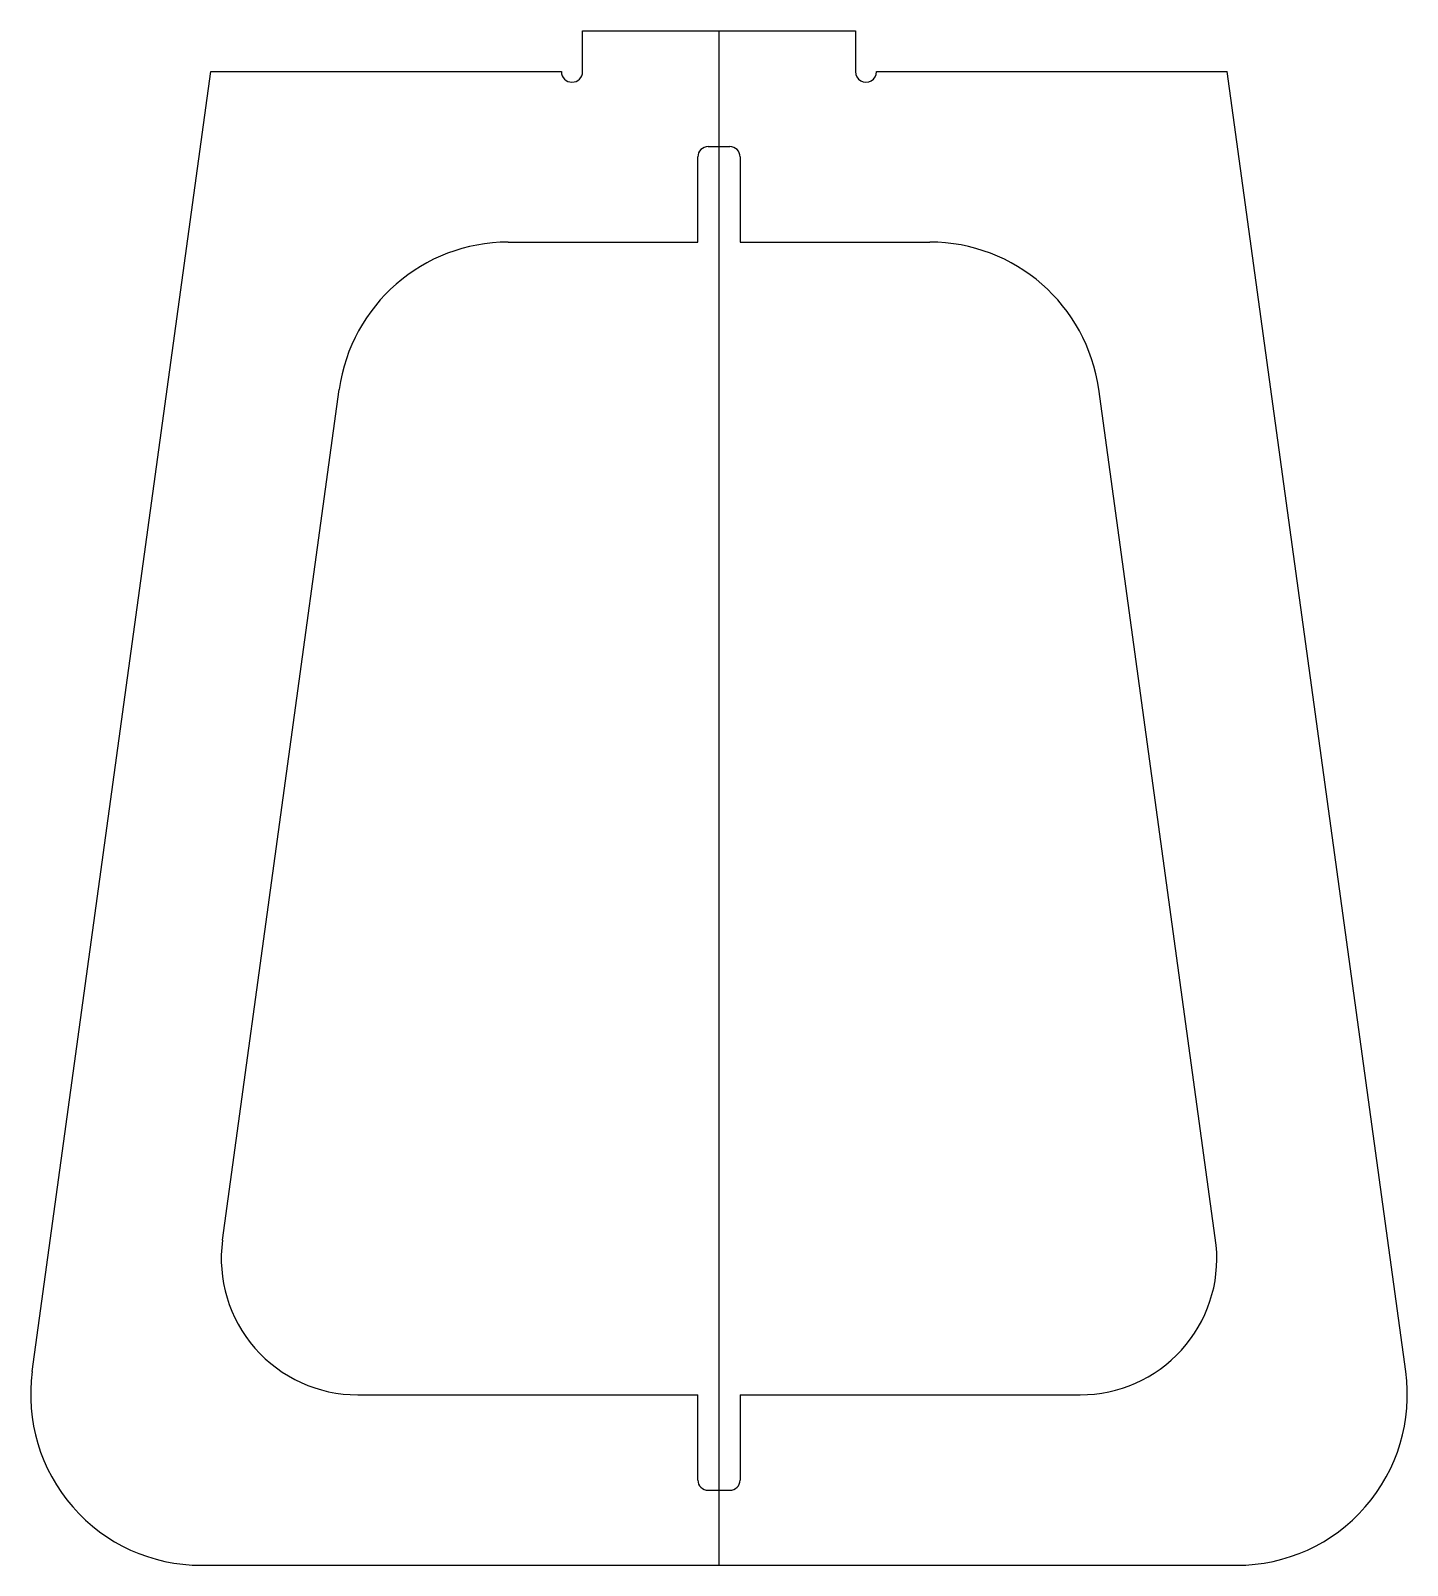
# Model space of a CAD drawing. Header units: millimetres. Extents: x 36 to 439, y -456 to -6.
import ezdxf

# ---------------------------------------------------------------- set-up
doc = ezdxf.new("R2010")
doc.units = ezdxf.units.MM
doc.layers.get('0').update_dxf_attribs({"linetype": 'CONTINUOUS'})

msp = doc.modelspace()

# ---------------------------------------------------------------- linework, layer by layer
for p, q in [((197.51, -18.01), (197.51, -6.01)), ((197.51, -6.01), (277.51, -6.01)), ((237.51, -6.01), (237.51, -456.01)), ((277.51, -6.01), (277.51, -18.01)), ((36.18, -399.21), (88.51, -18.01)), ((88.51, -18.01), (191.31, -18.01)), ((283.71, -18.01), (386.51, -18.01)), ((438.85, -399.21), (386.51, -18.01)), ((234.31, -40.01), (240.71, -40.01)), ((231.31, -68.01), (231.31, -43.01)), ((243.71, -43.01), (243.71, -68.01)), ((175.72, -68.01), (231.31, -68.01)), ((243.71, -68.01), (299.31, -68.01)), ((91.94, -360.66), (126.19, -111.21)), ((383.29, -362.13), (348.84, -111.17)), ((131.58, -406.01), (231.31, -406.01)), ((231.31, -431.02), (231.31, -406.01)), ((243.71, -406.01), (343.45, -406.01)), ((243.71, -406.01), (243.71, -431.01)), ((234.32, -434.02), (240.72, -434.01)), ((85.71, -456.01), (389.32, -456.01))]:
    msp.add_line(p, q)
for centre, radius, start, end in [((194.41, -18.01), 3.1, -180, 0), ((280.61, -18.01), 3.1, -180.0001, 0.0001), ((234.31, -43.01), 3, 90, 180), ((240.71, -43.01), 3, 0, 90), ((175.72, -118.01), 50, 90, 172.1824), ((299.31, -118.01), 50, 7.8651, 90), ((131.58, -366.01), 40, 172.3135, 270), ((343.48, -366.01), 40, -90.0446, 5.5617), ((85.71, -406.01), 50, 172.1824, 270.0001), ((389.32, -406.01), 50, -90, 7.8176), ((234.31, -431.02), 3, 180, 270.1015), ((240.71, -431.01), 3, -89.8985, 0)]:
    msp.add_arc(centre, radius, start, end)

doc.saveas('drawing.dxf')
